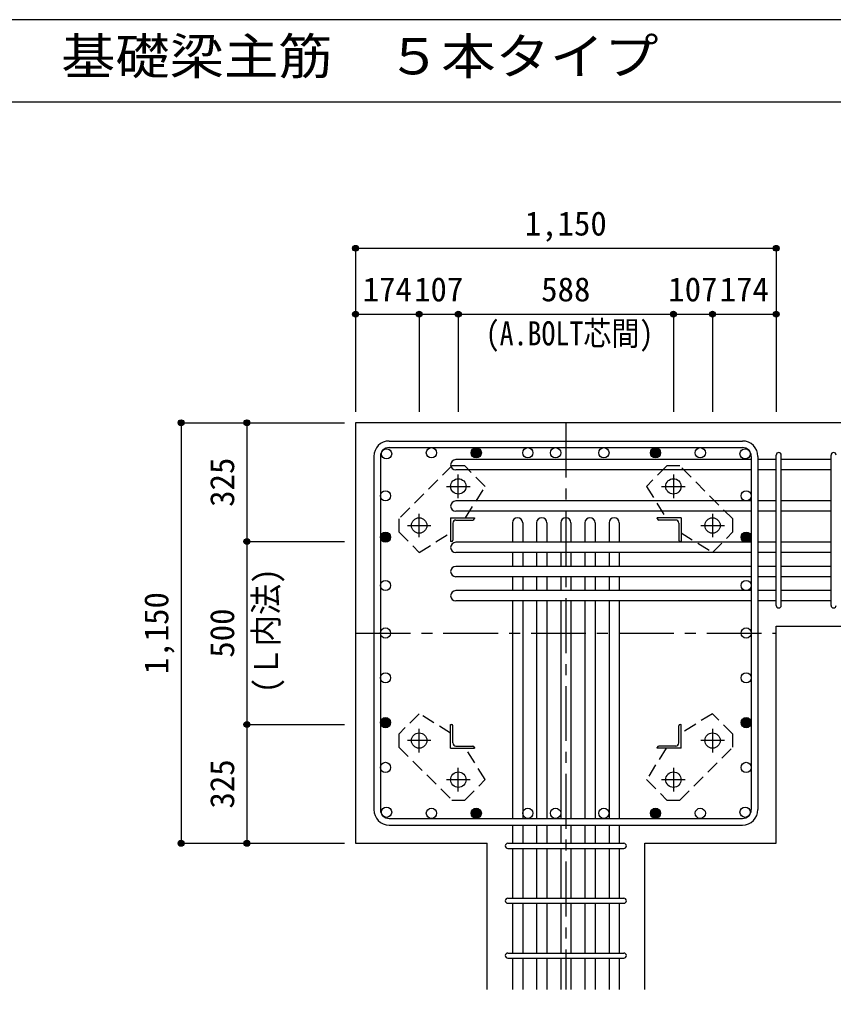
# Model space of a CAD drawing. Units: millimetres at full size, sheet at 1:30. Extents: x -5973 to 5954, y -4195 to 4201.
# Drawn here: x -942 to 1284, y 1548 to 4201 of the extents above; entities that cross this region are included whole.
import ezdxf
from ezdxf.enums import TextEntityAlignment as Align

# ---------------------------------------------------------------- set-up
doc = ezdxf.new("R2010")
doc.units = ezdxf.units.MM
doc.header["$LTSCALE"] = 30
doc.header["$PDMODE"] = 32
doc.header["$PDSIZE"] = 15
doc.linetypes.add('CHAIN1', pattern=[8, 5, -1, 1, -1])
doc.linetypes.add('DASHED1', pattern=[1.8, 1.2, -0.6])
for name, color, linetype in [('0-1', 2, 'Continuous'), ('0-2', 4, 'Continuous'), ('0-3', 4, 'Continuous'), ('0-4', 7, 'Continuous'), ('0-5', 7, 'Continuous'), ('0-6', 7, 'Continuous'), ('0-7', 4, 'Continuous'), ('0-9', 4, 'DASHED1'), ('0-D', 4, 'Continuous'), ('6-7_文字', 7, 'Continuous'), ('F-0_枠', 6, 'Continuous')]:
    doc.layers.add(name, color=color, linetype=linetype)
doc.styles.add('ＭＳ ゴシック', font='')
doc.styles.get('ＭＳ ゴシック').set_extended_font_data('MS Gothic')

msp = doc.modelspace()

# ---------------------------------------------------------------- linework, layer by layer
at = {"layer": '0-1'}
for p, q in [((1527.44, 3098.3), (-22.56, 3098.3)), ((-22.56, 3098.3), (-22.56, 1948.3)), ((1127.44, 2541.8), (1527.44, 2541.8)), ((1127.44, 1948.3), (1127.44, 2541.8)), ((-22.56, 1948.3), (336.94, 1948.3)), ((336.94, 1548.3), (336.94, 1948.3))]:
    msp.add_line(p, q, dxfattribs=at)
msp.add_lwpolyline([(767.94, 1548.3), (767.94, 1948.3), (1127.44, 1948.3)], dxfattribs=at)
at = {"layer": '0-2', "linetype": 'CHAIN1'}
for p, q in [((258.44, 2892.1), (258.44, 2956.6)), ((846.44, 2956.6), (846.44, 2892.1)), ((226.14, 2924.3), (290.64, 2924.3)), ((814.24, 2924.3), (878.74, 2924.3)), ((151.44, 2785.1), (151.44, 2849.6)), ((953.44, 2849.6), (953.44, 2785.1)), ((119.14, 2817.3), (183.64, 2817.3)), ((921.24, 2817.3), (985.74, 2817.3)), ((151.44, 2197), (151.44, 2261.5)), ((953.44, 2261.5), (953.44, 2197)), ((183.64, 2229.3), (119.14, 2229.3)), ((985.74, 2229.3), (921.24, 2229.3)), ((258.44, 2090), (258.44, 2154.5)), ((846.44, 2154.5), (846.44, 2090)), ((290.64, 2122.3), (226.14, 2122.3)), ((878.74, 2122.3), (814.24, 2122.3))]:
    msp.add_line(p, q, dxfattribs=at)
at = {"layer": '0-2'}
for p, q in [((237.44, 2838.3), (302.44, 2838.3)), ((237.44, 2838.3), (237.44, 2773.3)), ((243.44, 2823.8), (243.44, 2777.3)), ((251.94, 2832.3), (298.44, 2832.3)), ((302.44, 2838.3), (302.44, 2836.3)), ((867.44, 2838.3), (802.44, 2838.3)), ((802.44, 2836.3), (802.44, 2838.3)), ((852.94, 2832.3), (806.44, 2832.3)), ((861.44, 2823.8), (861.44, 2777.3)), ((867.44, 2838.3), (867.44, 2773.3)), ((239.44, 2773.3), (237.44, 2773.3)), ((867.44, 2773.3), (865.44, 2773.3)), ((237.44, 2273.3), (239.44, 2273.3)), ((237.44, 2208.3), (237.44, 2273.3)), ((243.44, 2222.8), (243.44, 2269.3)), ((861.44, 2222.8), (861.44, 2269.3)), ((865.44, 2273.3), (867.44, 2273.3)), ((867.44, 2208.3), (867.44, 2273.3)), ((237.44, 2208.3), (302.44, 2208.3)), ((251.94, 2214.3), (298.44, 2214.3)), ((302.44, 2210.3), (302.44, 2208.3)), ((802.44, 2208.3), (802.44, 2210.3)), ((867.44, 2208.3), (802.44, 2208.3)), ((852.94, 2214.3), (806.44, 2214.3))]:
    msp.add_line(p, q, dxfattribs=at)
at = {"layer": '0-2', "color": 3}
for centre in [(258.44, 2924.3), (846.44, 2924.3), (151.44, 2817.3), (953.44, 2817.3), (151.44, 2229.3), (953.44, 2229.3), (258.44, 2122.3), (846.44, 2122.3)]:
    msp.add_circle(centre, 21, dxfattribs=at)
at = {"layer": '0-2'}
for centre, radius, start, end in [((251.94, 2823.8), 8.5, 90, 180), ((298.44, 2836.3), 4, 270, 0), ((806.44, 2836.3), 4, 180, 270), ((852.94, 2823.8), 8.5, 0, 90), ((239.44, 2777.3), 4, 270, 0), ((865.44, 2777.3), 4, 180, 270), ((239.44, 2269.3), 4, 0, 90), ((865.44, 2269.3), 4, 90, 180), ((251.94, 2222.8), 8.5, 180, 270), ((298.44, 2210.3), 4, 0, 90), ((806.44, 2210.3), 4, 90, 180), ((852.94, 2222.8), 8.5, 270, 0)]:
    msp.add_arc(centre, radius, start, end, dxfattribs=at)
at = {"layer": '0-3', "color": 3}
for centre in [(62.37, 3013.37), (62.37, 3013.37), (184.88, 3016.3), (307.4, 3016.3), (448.44, 3016.3), (524.44, 3016.3), (656.44, 3016.3), (797.47, 3016.3), (919.99, 3016.3), (1042.51, 3013.37), (1042.51, 3013.37), (59.44, 2898.33), (1045.44, 2898.33), (59.44, 2785.3), (1045.44, 2785.3), (59.44, 2653.3), (1045.44, 2653.3), (59.44, 2523.3), (1045.44, 2523.3), (59.44, 2400.78), (1045.44, 2400.78), (59.44, 2278.26), (1045.44, 2278.26), (59.44, 2155.75), (1045.44, 2155.75), (62.37, 2033.23), (184.88, 2030.3), (307.4, 2030.3), (448.44, 2030.3), (524.44, 2030.3), (656.44, 2030.3), (797.47, 2030.3), (919.99, 2030.3), (1042.51, 2033.23)]:
    msp.add_circle(centre, 14, dxfattribs=at)
at = {"layer": '0-3'}
for centre, radius in [((307.4, 3016.3), 12.44), ((307.4, 3016.3), 10.89), ((307.4, 3016.3), 9.33), ((797.47, 3016.3), 12.44), ((797.47, 3016.3), 10.89), ((797.47, 3016.3), 9.33), ((307.4, 3016.3), 7.78), ((307.4, 3016.3), 6.22), ((307.4, 3016.3), 4.67), ((307.4, 3016.3), 3.11), ((307.4, 3016.3), 1.56), ((797.47, 3016.3), 7.78), ((797.47, 3016.3), 6.22), ((797.47, 3016.3), 4.67), ((797.47, 3016.3), 3.11), ((797.47, 3016.3), 1.56), ((59.44, 2785.3), 12.44), ((59.44, 2785.3), 10.89), ((59.44, 2785.3), 9.33), ((59.44, 2785.3), 7.78), ((59.44, 2785.3), 6.22), ((59.44, 2785.3), 4.67), ((59.44, 2785.3), 3.11), ((59.44, 2785.3), 1.56), ((1045.44, 2785.3), 12.44), ((1045.44, 2785.3), 10.89), ((1045.44, 2785.3), 9.33), ((1045.44, 2785.3), 7.78), ((1045.44, 2785.3), 6.22), ((1045.44, 2785.3), 4.67), ((1045.44, 2785.3), 3.11), ((1045.44, 2785.3), 1.56), ((59.44, 2278.26), 12.44), ((59.44, 2278.26), 10.89), ((59.44, 2278.26), 9.33), ((59.44, 2278.26), 7.78), ((59.44, 2278.26), 6.22), ((59.44, 2278.26), 4.67), ((1045.44, 2278.26), 12.44), ((1045.44, 2278.26), 10.89), ((1045.44, 2278.26), 9.33), ((1045.44, 2278.26), 7.78), ((1045.44, 2278.26), 6.22), ((1045.44, 2278.26), 4.67), ((59.44, 2278.26), 3.11), ((59.44, 2278.26), 1.56), ((1045.44, 2278.26), 3.11), ((1045.44, 2278.26), 1.56), ((307.4, 2030.3), 12.44), ((797.47, 2030.3), 12.44), ((307.4, 2030.3), 10.89), ((307.4, 2030.3), 9.33), ((307.4, 2030.3), 7.78), ((307.4, 2030.3), 6.22), ((307.4, 2030.3), 4.67), ((307.4, 2030.3), 3.11), ((307.4, 2030.3), 1.56), ((797.47, 2030.3), 10.89), ((797.47, 2030.3), 9.33), ((797.47, 2030.3), 7.78), ((797.47, 2030.3), 6.22), ((797.47, 2030.3), 4.67), ((797.47, 2030.3), 3.11), ((797.47, 2030.3), 1.56)]:
    msp.add_circle(centre, radius, dxfattribs=at)
at = {"layer": '0-4'}
for p, q in [((69.44, 3048.3), (1035.44, 3048.3)), ((69.44, 3030.3), (1035.44, 3030.3)), ((27.44, 3006.3), (27.44, 2040.3)), ((45.44, 3006.3), (45.44, 2040.3)), ((1059.44, 3006.3), (1059.44, 2040.3)), ((1077.44, 3006.3), (1077.44, 2040.3)), ((69.44, 2016.3), (1035.44, 2016.3)), ((69.44, 1998.3), (1035.44, 1998.3))]:
    msp.add_line(p, q, dxfattribs=at)
for centre, radius, start, end in [((69.44, 3006.3), 42, 90, 180), ((69.44, 3006.3), 24, 90, 180), ((1035.44, 3006.3), 42, 0, 90), ((1035.44, 3006.3), 24, 0, 90), ((69.44, 2040.3), 42, 180, 270), ((69.44, 2040.3), 24, 180, 270), ((1035.44, 2040.3), 42, 270, 0), ((1035.44, 2040.3), 24, 270, 0)]:
    msp.add_arc(centre, radius, start, end, dxfattribs=at)
at = {"layer": '0-5'}
for p, q in [((1059.44, 2997.37), (251.44, 2997.37)), ((1127.44, 2997.37), (1077.44, 2997.37)), ((1277.44, 2997.37), (1141.44, 2997.37)), ((1059.44, 2969.37), (251.44, 2969.37)), ((1127.44, 2969.37), (1077.44, 2969.37)), ((1277.44, 2969.37), (1141.44, 2969.37)), ((1059.44, 2884.33), (251.44, 2884.33)), ((1127.44, 2884.33), (1077.44, 2884.33)), ((1277.44, 2884.33), (1141.44, 2884.33)), ((1059.44, 2856.33), (251.44, 2856.33)), ((1127.44, 2856.33), (1077.44, 2856.33)), ((1277.44, 2856.33), (1141.44, 2856.33)), ((406.44, 2824.3), (406.44, 2771.3)), ((434.44, 2824.3), (434.44, 2771.3)), ((472.44, 2824.3), (472.44, 2771.3)), ((500.44, 2824.3), (500.44, 2771.3)), ((538.44, 2824.3), (538.44, 2771.3)), ((566.44, 2824.3), (566.44, 2771.3)), ((604.44, 2824.3), (604.44, 2771.3)), ((632.44, 2824.3), (632.44, 2771.3)), ((670.44, 2824.3), (670.44, 2771.3)), ((698.44, 2824.3), (698.44, 2771.3)), ((1059.44, 2771.3), (251.44, 2771.3)), ((1127.44, 2771.3), (1077.44, 2771.3)), ((1277.44, 2771.3), (1141.44, 2771.3)), ((1059.44, 2743.3), (251.44, 2743.3)), ((406.44, 2743.3), (406.44, 2705.3)), ((434.44, 2743.3), (434.44, 2705.3)), ((472.44, 2743.3), (472.44, 2705.3)), ((500.44, 2743.3), (500.44, 2705.3)), ((538.44, 2743.3), (538.44, 2705.3)), ((566.44, 2743.3), (566.44, 2705.3)), ((604.44, 2743.3), (604.44, 2705.3)), ((632.44, 2743.3), (632.44, 2705.3)), ((670.44, 2743.3), (670.44, 2705.3)), ((698.44, 2743.3), (698.44, 2705.3)), ((1127.44, 2743.3), (1077.44, 2743.3)), ((1277.44, 2743.3), (1141.44, 2743.3)), ((1059.44, 2705.3), (251.44, 2705.3)), ((1127.44, 2705.3), (1077.44, 2705.3)), ((1277.44, 2705.3), (1141.44, 2705.3)), ((1059.44, 2677.3), (251.44, 2677.3)), ((406.44, 2677.3), (406.44, 2639.3)), ((434.44, 2677.3), (434.44, 2639.3)), ((472.44, 2677.3), (472.44, 2639.3)), ((500.44, 2677.3), (500.44, 2639.3)), ((538.44, 2677.3), (538.44, 2639.3)), ((566.44, 2677.3), (566.44, 2639.3)), ((604.44, 2677.3), (604.44, 2639.3)), ((632.44, 2677.3), (632.44, 2639.3)), ((670.44, 2677.3), (670.44, 2639.3)), ((698.44, 2677.3), (698.44, 2639.3)), ((1127.44, 2677.3), (1077.44, 2677.3)), ((1277.44, 2677.3), (1141.44, 2677.3)), ((1059.44, 2639.3), (251.44, 2639.3)), ((1127.44, 2639.3), (1077.44, 2639.3)), ((1277.44, 2639.3), (1141.44, 2639.3)), ((1059.44, 2611.3), (251.44, 2611.3)), ((406.44, 2611.3), (406.44, 2016.3)), ((434.44, 2611.3), (434.44, 2016.3)), ((472.44, 2611.3), (472.44, 2016.3)), ((500.44, 2611.3), (500.44, 2016.3)), ((538.44, 2611.3), (538.44, 2016.3)), ((566.44, 2611.3), (566.44, 2016.3)), ((604.44, 2611.3), (604.44, 2016.3)), ((632.44, 2611.3), (632.44, 2016.3)), ((670.44, 2611.3), (670.44, 2016.3)), ((698.44, 2611.3), (698.44, 2016.3)), ((1127.44, 2611.3), (1077.44, 2611.3)), ((1277.44, 2611.3), (1141.44, 2611.3)), ((406.44, 1998.3), (406.44, 1948.3)), ((434.44, 1998.3), (434.44, 1948.3)), ((472.44, 1998.3), (472.44, 1948.3)), ((500.44, 1998.3), (500.44, 1948.3)), ((538.44, 1998.3), (538.44, 1948.3)), ((566.44, 1998.3), (566.44, 1948.3)), ((604.44, 1998.3), (604.44, 1948.3)), ((632.44, 1998.3), (632.44, 1948.3)), ((670.44, 1998.3), (670.44, 1948.3)), ((698.44, 1998.3), (698.44, 1948.3)), ((406.44, 1934.3), (406.44, 1798.3)), ((434.44, 1934.3), (434.44, 1798.3)), ((472.44, 1934.3), (472.44, 1798.3)), ((500.44, 1934.3), (500.44, 1798.3)), ((538.44, 1934.3), (538.44, 1798.3)), ((566.44, 1934.3), (566.44, 1798.3)), ((604.44, 1934.3), (604.44, 1798.3)), ((632.44, 1934.3), (632.44, 1798.3)), ((670.44, 1934.3), (670.44, 1798.3)), ((698.44, 1934.3), (698.44, 1798.3)), ((406.44, 1784.3), (406.44, 1648.3)), ((434.44, 1784.3), (434.44, 1648.3)), ((472.44, 1784.3), (472.44, 1648.3)), ((500.44, 1784.3), (500.44, 1648.3)), ((538.44, 1784.3), (538.44, 1648.3)), ((566.44, 1784.3), (566.44, 1648.3)), ((604.44, 1784.3), (604.44, 1648.3)), ((632.44, 1784.3), (632.44, 1648.3)), ((670.44, 1784.3), (670.44, 1648.3)), ((698.44, 1784.3), (698.44, 1648.3)), ((406.44, 1634.3), (406.44, 1548.3)), ((434.44, 1634.3), (434.44, 1548.3)), ((472.44, 1634.3), (472.44, 1548.3)), ((500.44, 1634.3), (500.44, 1548.3)), ((538.44, 1634.3), (538.44, 1548.3)), ((566.44, 1634.3), (566.44, 1548.3)), ((604.44, 1634.3), (604.44, 1548.3)), ((632.44, 1634.3), (632.44, 1548.3)), ((670.44, 1634.3), (670.44, 1548.3)), ((698.44, 1634.3), (698.44, 1548.3))]:
    msp.add_line(p, q, dxfattribs=at)
for centre, start, end in [((251.44, 2983.37), 90, 270), ((251.44, 2870.33), 90, 270), ((420.44, 2824.3), 0, 180), ((486.44, 2824.3), 0, 180), ((552.44, 2824.3), 0, 180), ((618.44, 2824.3), 0, 180), ((684.44, 2824.3), 0, 180), ((251.44, 2757.3), 90, 270), ((251.44, 2691.3), 90, 270), ((251.44, 2625.3), 90, 270)]:
    msp.add_arc(centre, 14, start, end, dxfattribs=at)
at = {"layer": '0-6'}
for p, q in [((1127.44, 2598.8), (1127.44, 3009.87)), ((1141.44, 2598.8), (1141.44, 3009.87)), ((1277.44, 2598.8), (1277.44, 3009.87)), ((393.94, 1948.3), (710.94, 1948.3)), ((393.94, 1934.3), (710.94, 1934.3)), ((393.94, 1798.3), (710.94, 1798.3)), ((393.94, 1784.3), (710.94, 1784.3)), ((393.94, 1648.3), (710.94, 1648.3)), ((393.94, 1634.3), (710.94, 1634.3))]:
    msp.add_line(p, q, dxfattribs=at)
for centre, start, end in [((1134.44, 3009.87), 0, 180), ((1134.44, 3009.87), 0, 180), ((1134.44, 3009.87), 0, 180), ((1134.44, 3009.87), 0, 180), ((1284.44, 3009.87), 0, 180), ((1134.44, 2598.8), 180, 0), ((1134.44, 2598.8), 180, 0), ((1134.44, 2598.8), 180, 0), ((1134.44, 2598.8), 180, 0), ((1284.44, 2598.8), 180, 0), ((393.94, 1941.3), 90, 270), ((393.94, 1941.3), 90, 270), ((393.94, 1941.3), 90, 270), ((393.94, 1941.3), 90, 270), ((710.94, 1941.3), 270, 90), ((710.94, 1941.3), 270, 90), ((710.94, 1941.3), 270, 90), ((710.94, 1941.3), 270, 90), ((393.94, 1791.3), 90, 270), ((710.94, 1791.3), 270, 90), ((393.94, 1641.3), 90, 270), ((710.94, 1641.3), 270, 90)]:
    msp.add_arc(centre, 7, start, end, dxfattribs=at)
at = {"layer": '0-9'}
for points in [[(240.64, 2980), (95.64, 2835.1), (95.64, 2799.7), (151.54, 2743.9), (237.44, 2797.3)], [(278.44, 2838.3), (331.84, 2924.2), (276.04, 2980), (240.64, 2980)], [(1009.14, 2835.1), (864.24, 2980.1), (828.84, 2980.1), (773.04, 2924.2), (826.44, 2838.3)], [(867.44, 2797.3), (953.34, 2743.9), (1009.14, 2799.7), (1009.14, 2835.1)], [(237.44, 2249.3), (151.54, 2302.7), (95.74, 2246.9), (95.74, 2211.5)], [(864.24, 2066.6), (1009.24, 2211.5), (1009.24, 2246.9), (953.34, 2302.7), (867.44, 2249.3)], [(95.74, 2211.5), (240.64, 2066.5), (276.04, 2066.5), (331.84, 2122.4), (278.44, 2208.3)], [(826.44, 2208.3), (773.04, 2122.4), (828.84, 2066.6), (864.24, 2066.6)]]:
    msp.add_lwpolyline(points, dxfattribs=at)
at = {"layer": '0-D'}
for p, q in [((-22.56, 3575.34), (-22.56, 3395.34)), ((-22.56, 3575.34), (-22.56, 3395.34)), ((-22.56, 3575.34), (1127.44, 3575.34)), ((1127.44, 3575.34), (1127.44, 3395.34)), ((-22.56, 3395.34), (151.44, 3395.34)), ((-22.56, 3395.34), (-22.56, 3128.3)), ((151.44, 3395.34), (151.44, 3128.3)), ((151.44, 3395.34), (258.44, 3395.34)), ((258.44, 3395.34), (258.44, 3128.3)), ((258.44, 3395.34), (846.44, 3395.34)), ((846.44, 3395.34), (846.44, 3128.3)), ((846.44, 3395.34), (953.44, 3395.34)), ((953.44, 3395.34), (953.44, 3128.3)), ((953.44, 3395.34), (1127.44, 3395.34)), ((1127.44, 3395.34), (1127.44, 3128.3)), ((1127.44, 3395.34), (1127.44, 3128.3)), ((-499.6, 3098.3), (-319.6, 3098.3)), ((-499.6, 3098.3), (-319.6, 3098.3)), ((-499.6, 3098.3), (-499.6, 1948.3)), ((-319.6, 3098.3), (-319.6, 2773.3)), ((-319.6, 3098.3), (-52.56, 3098.3)), ((-319.6, 2773.3), (-52.56, 2773.3)), ((-319.6, 2773.3), (-319.6, 2273.3)), ((-319.6, 2273.3), (-52.56, 2273.3)), ((-319.6, 2273.3), (-319.6, 1948.3)), ((-319.6, 2273.3), (-52.56, 2273.3)), ((-499.6, 1948.3), (-319.6, 1948.3)), ((-319.6, 1948.3), (-52.56, 1948.3)), ((-319.6, 1948.3), (-52.56, 1948.3))]:
    msp.add_line(p, q, dxfattribs=at)
at = {"layer": '0-D', "linetype": 'CHAIN1'}
for p, q in [((552.44, 3098.3), (552.44, 1548.3)), ((-22.56, 2523.3), (1127.44, 2523.3))]:
    msp.add_line(p, q, dxfattribs=at)
at = {"layer": '0-D'}
for centre, radius in [((-22.56, 3575.34), 8), ((-22.56, 3575.34), 7.2), ((-22.56, 3575.34), 6.4), ((1127.44, 3575.34), 8), ((1127.44, 3575.34), 7.2), ((1127.44, 3575.34), 6.4), ((-22.56, 3575.34), 5.6), ((-22.56, 3575.34), 4.8), ((-22.56, 3575.34), 4), ((-22.56, 3575.34), 3.2), ((-22.56, 3575.34), 2.4), ((-22.56, 3575.34), 1.6), ((-22.56, 3575.34), 0.8), ((1127.44, 3575.34), 5.6), ((1127.44, 3575.34), 4.8), ((1127.44, 3575.34), 4), ((1127.44, 3575.34), 3.2), ((1127.44, 3575.34), 2.4), ((1127.44, 3575.34), 1.6), ((1127.44, 3575.34), 0.8), ((-22.56, 3395.34), 8), ((-22.56, 3395.34), 7.2), ((-22.56, 3395.34), 6.4), ((-22.56, 3395.34), 5.6), ((-22.56, 3395.34), 4.8), ((-22.56, 3395.34), 4), ((-22.56, 3395.34), 3.2), ((-22.56, 3395.34), 2.4), ((-22.56, 3395.34), 1.6), ((-22.56, 3395.34), 0.8), ((151.44, 3395.34), 8), ((151.44, 3395.34), 7.2), ((151.44, 3395.34), 6.4), ((151.44, 3395.34), 5.6), ((151.44, 3395.34), 4.8), ((151.44, 3395.34), 4), ((151.44, 3395.34), 3.2), ((151.44, 3395.34), 2.4), ((151.44, 3395.34), 1.6), ((151.44, 3395.34), 0.8), ((258.44, 3395.34), 8), ((258.44, 3395.34), 7.2), ((258.44, 3395.34), 6.4), ((258.44, 3395.34), 5.6), ((258.44, 3395.34), 4.8), ((258.44, 3395.34), 4), ((258.44, 3395.34), 3.2), ((258.44, 3395.34), 2.4), ((258.44, 3395.34), 1.6), ((258.44, 3395.34), 0.8), ((846.44, 3395.34), 8), ((846.44, 3395.34), 7.2), ((846.44, 3395.34), 6.4), ((846.44, 3395.34), 5.6), ((846.44, 3395.34), 4.8), ((846.44, 3395.34), 4), ((846.44, 3395.34), 3.2), ((846.44, 3395.34), 2.4), ((846.44, 3395.34), 1.6), ((846.44, 3395.34), 0.8), ((953.44, 3395.34), 8), ((953.44, 3395.34), 7.2), ((953.44, 3395.34), 6.4), ((953.44, 3395.34), 5.6), ((953.44, 3395.34), 4.8), ((953.44, 3395.34), 4), ((953.44, 3395.34), 3.2), ((953.44, 3395.34), 2.4), ((953.44, 3395.34), 1.6), ((953.44, 3395.34), 0.8), ((1127.44, 3395.34), 8), ((1127.44, 3395.34), 7.2), ((1127.44, 3395.34), 6.4), ((1127.44, 3395.34), 5.6), ((1127.44, 3395.34), 4.8), ((1127.44, 3395.34), 4), ((1127.44, 3395.34), 3.2), ((1127.44, 3395.34), 2.4), ((1127.44, 3395.34), 1.6), ((1127.44, 3395.34), 0.8), ((-499.6, 3098.3), 8), ((-499.6, 3098.3), 7.2), ((-499.6, 3098.3), 6.4), ((-499.6, 3098.3), 5.6), ((-319.6, 3098.3), 8), ((-319.6, 3098.3), 7.2), ((-319.6, 3098.3), 6.4), ((-319.6, 3098.3), 5.6), ((-499.6, 3098.3), 4.8), ((-499.6, 3098.3), 4), ((-499.6, 3098.3), 3.2), ((-499.6, 3098.3), 2.4), ((-499.6, 3098.3), 1.6), ((-499.6, 3098.3), 0.8), ((-319.6, 3098.3), 4.8), ((-319.6, 3098.3), 4), ((-319.6, 3098.3), 3.2), ((-319.6, 3098.3), 2.4), ((-319.6, 3098.3), 1.6), ((-319.6, 3098.3), 0.8), ((-319.6, 2773.3), 8), ((-319.6, 2773.3), 7.2), ((-319.6, 2773.3), 6.4), ((-319.6, 2773.3), 5.6), ((-319.6, 2773.3), 4.8), ((-319.6, 2773.3), 4), ((-319.6, 2773.3), 3.2), ((-319.6, 2773.3), 2.4), ((-319.6, 2773.3), 1.6), ((-319.6, 2773.3), 0.8), ((-319.6, 2273.3), 8), ((-319.6, 2273.3), 7.2), ((-319.6, 2273.3), 6.4), ((-319.6, 2273.3), 5.6), ((-319.6, 2273.3), 4.8), ((-319.6, 2273.3), 4), ((-319.6, 2273.3), 3.2), ((-319.6, 2273.3), 2.4), ((-319.6, 2273.3), 1.6), ((-319.6, 2273.3), 0.8), ((-499.6, 1948.3), 8), ((-499.6, 1948.3), 7.2), ((-499.6, 1948.3), 6.4), ((-499.6, 1948.3), 5.6), ((-499.6, 1948.3), 4.8), ((-499.6, 1948.3), 4), ((-499.6, 1948.3), 3.2), ((-499.6, 1948.3), 2.4), ((-499.6, 1948.3), 1.6), ((-499.6, 1948.3), 0.8), ((-319.6, 1948.3), 8), ((-319.6, 1948.3), 7.2), ((-319.6, 1948.3), 6.4), ((-319.6, 1948.3), 5.6), ((-319.6, 1948.3), 4.8), ((-319.6, 1948.3), 4), ((-319.6, 1948.3), 3.2), ((-319.6, 1948.3), 2.4), ((-319.6, 1948.3), 1.6), ((-319.6, 1948.3), 0.8)]:
    msp.add_circle(centre, radius, dxfattribs=at)
at = {"layer": '0-D', "color": 7}
for p in [(-22.56, 3575.34), (-22.56, 3575.34), (1127.44, 3575.34), (-22.56, 3395.34), (151.44, 3395.34), (258.44, 3395.34), (846.44, 3395.34), (953.44, 3395.34), (1127.44, 3395.34), (-499.6, 3098.3), (-319.6, 3098.3), (-319.6, 2773.3), (-319.6, 2273.3), (-499.6, 1948.3), (-319.6, 1948.3)]:
    msp.add_point(p, dxfattribs=at)
at = {"layer": 'F-0_枠'}
msp.add_line((-5972.88, 4201.15), (5954.1, 4201.15), dxfattribs=at)
at = {"layer": 'F-0_枠', "color": 2}
msp.add_line((-5972.88, 3976.15), (3723.6, 3976.15), dxfattribs=at)

# ---------------------------------------------------------------- texts
at = {"layer": '0-7', "style": 'ＭＳ ゴシック', "width": 0.85}
msp.add_text('(A.BOLT芯間)', height=65.98, dxfattribs=at).set_placement((333.23, 3289.92), align=Align.BOTTOM_LEFT)
at = {"layer": '0-7', "style": 'ＭＳ ゴシック', "width": 0.95}
msp.add_text('(Ｌ内法)', height=65.98, rotation=90, dxfattribs=at).set_placement((-214.55, 2358.7), align=Align.BOTTOM_LEFT)
at = {"layer": '0-D', "style": 'ＭＳ ゴシック'}
for s, p in [('1,150', (439.94, 3590.34)), ('174', (-3.06, 3410.34)), ('107', (137.44, 3410.34)), ('588', (484.94, 3410.34)), ('107', (832.44, 3410.34)), ('174', (972.94, 3410.34))]:
    msp.add_text(s, height=65.98, dxfattribs=at).set_placement(p, align=Align.BOTTOM_LEFT)
for s, p in [('325', (-334.6, 2868.3)), ('1,150', (-514.6, 2410.8)), ('500', (-334.6, 2455.8)), ('325', (-334.6, 2043.3))]:
    msp.add_text(s, height=65.98, rotation=90, dxfattribs=at).set_placement(p, align=Align.BOTTOM_LEFT)
at = {"layer": '6-7_文字', "color": 2, "style": 'ＭＳ ゴシック', "width": 1.1}
msp.add_text('\u3000\u3000基礎梁主筋\u3000５本タイプ', height=98.97, dxfattribs=at).set_placement((-1124.64, 4021.15), align=Align.BOTTOM_LEFT)

doc.saveas('drawing.dxf')
